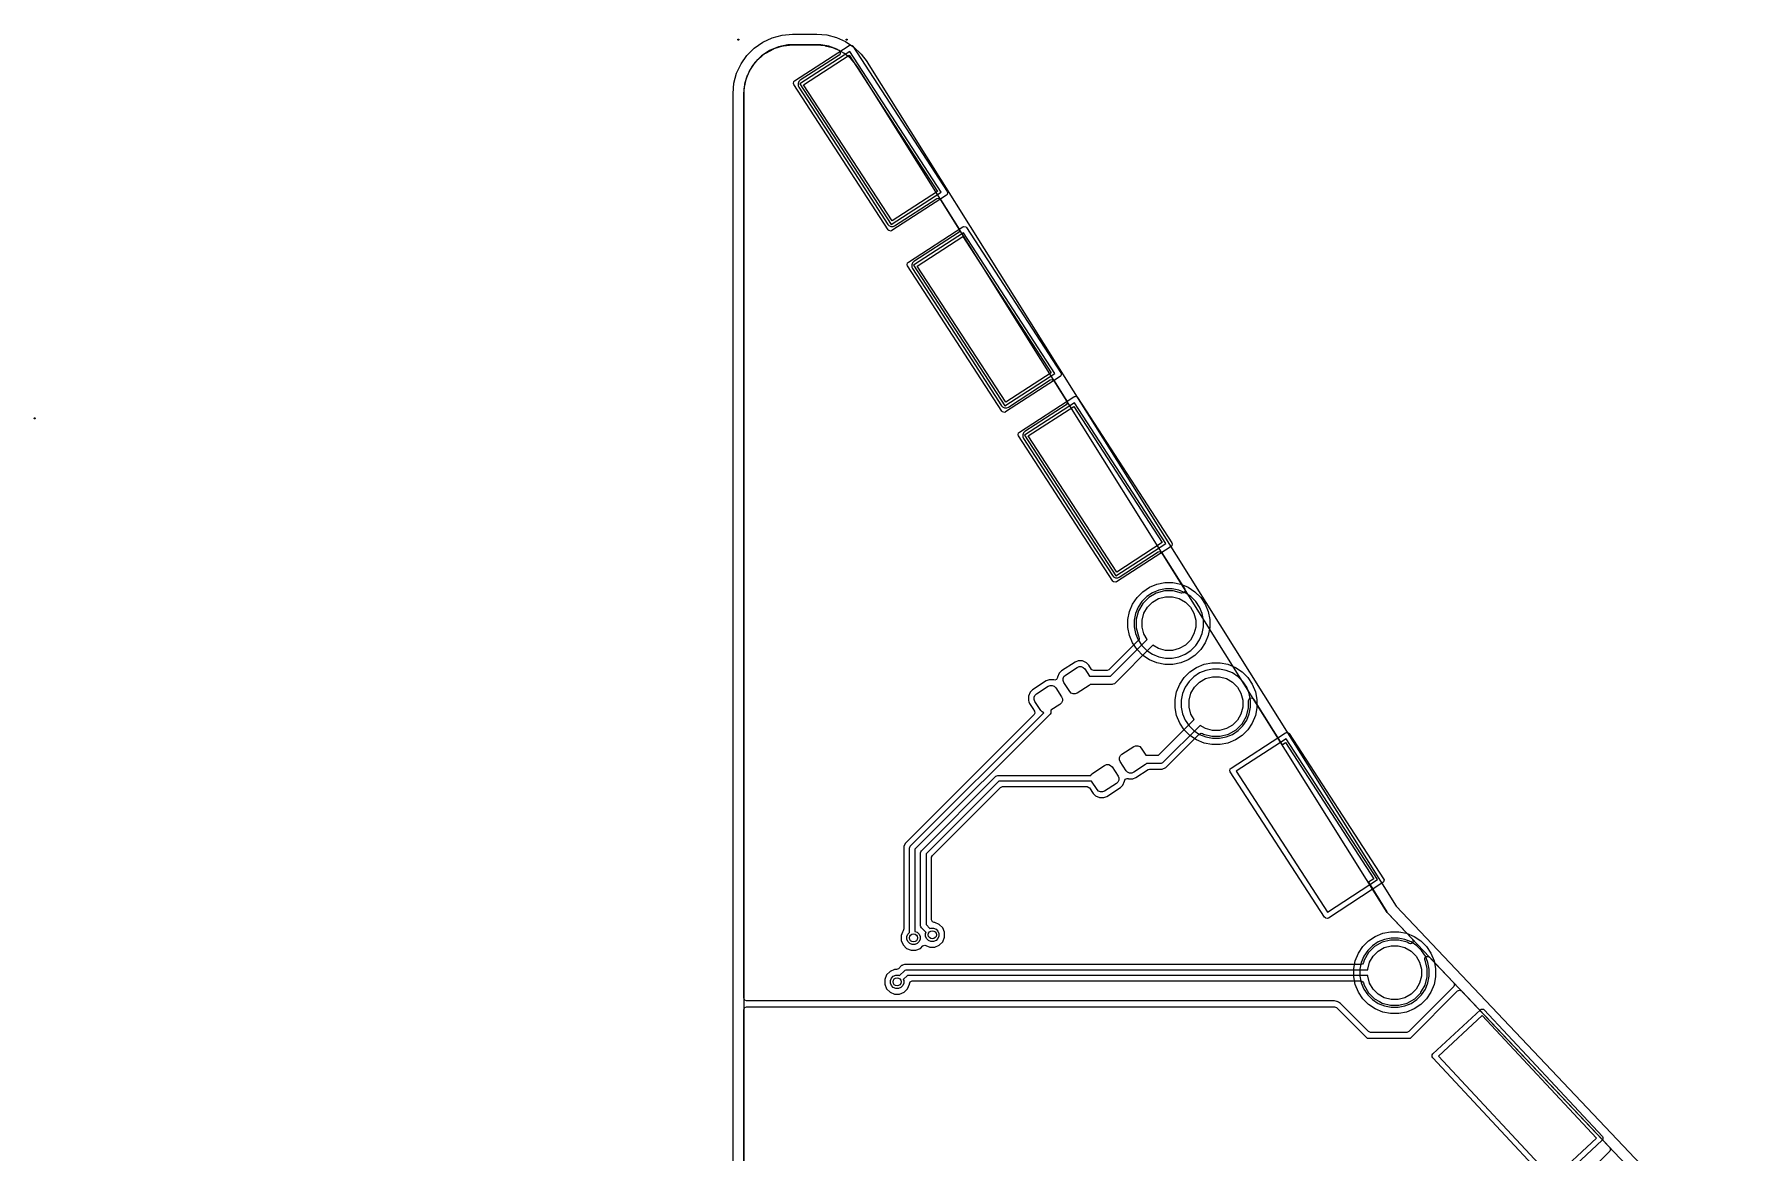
# Model space of a CAD drawing. Extents: x 92.1 to 184.9, y -117.4 to -66.6.
# Drawn here: x 135.19 to 166.7, y -87.27 to -66.6 of the extents above; entities that cross this region are included whole.
import ezdxf

# ---------------------------------------------------------------- set-up
doc = ezdxf.new("R2010")
doc.units = 0
doc.layers.add('BLACK', color=7, linetype='CONTINUOUS')

msp = doc.modelspace()

# ---------------------------------------------------------------- linework, layer by layer
at = {"layer": 'BLACK', "linetype": 'CONTINUOUS'}
for p, q in [((148.190714, -66.696154), (148.196153, -66.690715)), ((148.190714, -66.703846), (148.190714, -66.696154)), ((148.196153, -66.709285), (148.190714, -66.703846)), ((148.196153, -66.690715), (148.203845, -66.690715)), ((148.203845, -66.709285), (148.196153, -66.709285)), ((148.203845, -66.690715), (148.209284, -66.696154)), ((148.209284, -66.703846), (148.203845, -66.709285)), ((148.209284, -66.696154), (148.209284, -66.703846)), ((148.492933, -66.857351), (148.649999, -66.747372)), ((148.649999, -66.747372), (148.823777, -66.666337)), ((148.823777, -66.666337), (149.008986, -66.616711)), ((149.008986, -66.616711), (149.199999, -66.599999)), ((149.199999, -66.599999), (149.199999, -66.6)), ((149.199999, -66.6), (149.645799, -66.6)), ((149.645799, -66.6), (149.830482, -66.615617)), ((149.830482, -66.615617), (150.00992, -66.662025)), ((150.00992, -66.662025), (150.179017, -66.737906)), ((150.179017, -66.737906), (150.332971, -66.841105)), ((150.190714, -66.696154), (150.196153, -66.690715)), ((150.190714, -66.703846), (150.190714, -66.696154)), ((150.196153, -66.709285), (150.190714, -66.703846)), ((150.196153, -66.690715), (150.203845, -66.690715)), ((150.203845, -66.709285), (150.196153, -66.709285)), ((150.203845, -66.690715), (150.209284, -66.696154)), ((150.209284, -66.703846), (150.203845, -66.709285)), ((150.209284, -66.696154), (150.209284, -66.703846)), ((148.247371, -67.15), (148.35735, -66.992933)), ((148.35735, -66.992933), (148.492933, -66.857351)), ((148.455211, -67.196463), (148.560839, -67.067754)), ((148.626282, -67.000924), (148.500923, -67.126283)), ((148.560839, -67.067754), (148.567753, -67.06084)), ((148.567753, -67.06084), (148.696469, -66.955206)), ((148.773689, -66.90243), (148.626282, -67.000924)), ((148.696469, -66.955206), (148.704597, -66.949776)), ((148.704597, -66.949776), (148.851435, -66.871289)), ((148.937479, -66.834585), (148.773689, -66.90243)), ((148.851435, -66.871289), (148.860485, -66.867541)), ((148.860485, -66.867541), (149.019806, -66.819211)), ((149.111357, -66.799999), (148.937479, -66.834585)), ((149.019806, -66.819211), (149.029413, -66.8173)), ((149.029413, -66.8173), (149.197542, -66.80074)), ((149.199989, -66.799999), (149.111357, -66.799999)), ((149.197542, -66.80074), (149.202443, -66.8005)), ((149.199999, -66.8), (149.199989, -66.799999)), ((149.645799, -66.8), (149.199999, -66.8)), ((149.202443, -66.8005), (149.226928, -66.8005)), ((149.226928, -66.8005), (149.61887, -66.8005)), ((149.238143, -67.462977), (150.244548, -66.809411)), ((150.257078, -66.92051), (149.334541, -67.519612)), ((150.058086, -66.987136), (149.339416, -67.453846)), ((149.403706, -67.534314), (150.242377, -66.989675)), ((149.61887, -66.8005), (149.643691, -66.8005)), ((149.643691, -66.8005), (149.647903, -66.800677)), ((149.721892, -66.799958), (149.645799, -66.8)), ((149.647903, -66.800677), (149.792606, -66.812914)), ((149.871917, -66.825514), (149.721892, -66.799958)), ((149.792606, -66.812914), (149.800899, -66.814326)), ((149.800899, -66.814326), (149.939453, -66.850161)), ((150.01552, -66.875899), (149.871917, -66.825514)), ((149.939453, -66.850161), (149.947391, -66.852946)), ((149.947391, -66.852946), (149.979912, -66.86754)), ((149.979912, -66.86754), (150.051325, -66.899586)), ((150.148622, -66.949684), (150.01552, -66.875899)), ((150.051325, -66.899586), (150.077585, -66.927421)), ((150.076471, -66.965674), (150.058086, -66.987136)), ((150.077585, -66.927421), (150.076471, -66.965674)), ((150.267445, -67.044772), (150.148622, -66.949684)), ((150.242377, -66.989675), (151.876294, -69.505686)), ((150.244548, -66.809411), (150.262664, -66.802183)), ((151.945459, -69.520387), (150.257078, -66.92051)), ((150.262664, -66.802183), (150.262668, -66.802181)), ((150.262668, -66.802181), (150.3001, -66.810138)), ((150.368613, -67.158462), (150.267445, -67.044772)), ((150.3001, -66.810138), (150.313714, -66.824112)), ((150.313714, -66.824112), (152.056558, -69.507857)), ((150.332971, -66.841105), (150.467409, -66.968692)), ((150.467409, -66.968692), (150.575915, -67.113573)), ((148.11671, -67.508987), (148.166337, -67.323778)), ((148.166337, -67.323778), (148.247371, -67.15)), ((148.332768, -67.475117), (148.36754, -67.360485)), ((148.402429, -67.27369), (148.334585, -67.437479)), ((148.36754, -67.360485), (148.37129, -67.351433)), ((148.37129, -67.351433), (148.449771, -67.204604)), ((148.500923, -67.126283), (148.402429, -67.27369)), ((148.449771, -67.204604), (148.455211, -67.196463)), ((150.408898, -67.223017), (150.368613, -67.158462)), ((150.408943, -67.222989), (150.408898, -67.223017)), ((150.408966, -67.223011), (150.408943, -67.222989)), ((150.409007, -67.223092), (150.408966, -67.223011)), ((160.184186, -82.825848), (150.409007, -67.223092)), ((150.575915, -67.113573), (150.578493, -67.11691)), ((150.578493, -67.11691), (160.348378, -82.711216)), ((148.099999, -67.7), (148.11671, -67.508987)), ((148.1, -67.700003), (148.099999, -67.7)), ((148.1, -99.99), (148.1, -67.700003)), ((148.334585, -67.437479), (148.299999, -67.611358)), ((148.299999, -67.611358), (148.299999, -67.699989)), ((148.299999, -67.699989), (148.3, -67.7)), ((148.3, -67.7), (148.3, -99.99)), ((148.3005, -67.702443), (148.300741, -67.697542)), ((148.3005, -84.4125), (148.3005, -67.702443)), ((148.300741, -67.697542), (148.3173, -67.529417)), ((148.3173, -67.529417), (148.319212, -67.519804)), ((148.319212, -67.519804), (148.332768, -67.475117)), ((149.216212, -67.514023), (149.224169, -67.476591)), ((149.223441, -67.532143), (149.216212, -67.514023)), ((150.966286, -70.215888), (149.223441, -67.532143)), ((149.224169, -67.476591), (149.238143, -67.462977)), ((149.301482, -67.512585), (149.300948, -67.553359)), ((149.300948, -67.553359), (149.312244, -67.581673)), ((149.317579, -67.475117), (149.301482, -67.512585)), ((149.312244, -67.581673), (150.408853, -69.270301)), ((149.31758, -67.475116), (149.317579, -67.475117)), ((149.339416, -67.453846), (149.31758, -67.475116)), ((149.334541, -67.519612), (151.022921, -70.11949)), ((151.037623, -70.050325), (149.403706, -67.534314)), ((150.408853, -69.270301), (150.957159, -70.114618)), ((151.022921, -70.11949), (151.945459, -69.520387)), ((152.041857, -69.577023), (151.035452, -70.23059)), ((151.876294, -69.505686), (151.037623, -70.050325)), ((152.055831, -69.56341), (152.041857, -69.577023)), ((152.063787, -69.525977), (152.055831, -69.56341)), ((152.056558, -69.507857), (152.063787, -69.525977)), ((151.084982, -70.141787), (151.861212, -69.637695)), ((151.861212, -69.637695), (151.89884, -69.630722)), ((151.89884, -69.630722), (151.930377, -69.652397)), ((151.930377, -69.652397), (151.930815, -69.653083)), ((151.930815, -69.653083), (152.275047, -70.202534)), ((150.957159, -70.114618), (150.978426, -70.13645)), ((150.979899, -70.229862), (150.966286, -70.215888)), ((150.978426, -70.13645), (150.978429, -70.136453)), ((150.978429, -70.136453), (151.015893, -70.152548)), ((150.986461, -70.231256), (150.979899, -70.229862)), ((151.017332, -70.237819), (150.986461, -70.231256)), ((151.015893, -70.152548), (151.015892, -70.152548)), ((151.015892, -70.152548), (151.015895, -70.152549)), ((151.015895, -70.152549), (151.056669, -70.153083)), ((151.035452, -70.23059), (151.017332, -70.237819)), ((151.056669, -70.153083), (151.084982, -70.141787)), ((151.338143, -70.812976), (152.344548, -70.15941)), ((152.281408, -70.24027), (152.259908, -70.271014)), ((152.275047, -70.202534), (152.281408, -70.24027)), ((152.344548, -70.15941), (152.362668, -70.152181)), ((152.362668, -70.152181), (152.400101, -70.160138)), ((152.400101, -70.160138), (152.400102, -70.160141)), ((152.400102, -70.160141), (152.413714, -70.174112)), ((152.413714, -70.174112), (154.156558, -72.857858)), ((152.357077, -70.270509), (151.434541, -70.869611)), ((152.259908, -70.271014), (151.439413, -70.803849)), ((151.503706, -70.884314), (152.342377, -70.339675)), ((152.342377, -70.339675), (153.976294, -72.855686)), ((154.045458, -72.870388), (152.357077, -70.270509)), ((151.316212, -70.864022), (151.324169, -70.82659)), ((151.323441, -70.882142), (151.316212, -70.864022)), ((153.066286, -73.565888), (151.323441, -70.882142)), ((151.324169, -70.82659), (151.338143, -70.812976)), ((151.401482, -70.862585), (151.400948, -70.903359)), ((151.417579, -70.825117), (151.401482, -70.862585)), ((151.41758, -70.825116), (151.417579, -70.825117)), ((151.439413, -70.803849), (151.41758, -70.825116)), ((151.434541, -70.869611), (153.122921, -73.46949)), ((153.137623, -73.400325), (151.503706, -70.884314)), ((151.400948, -70.903359), (151.412244, -70.931673)), ((151.412244, -70.931673), (152.508853, -72.620301)), ((152.508853, -72.620301), (153.057159, -73.464618)), ((153.122921, -73.46949), (154.045458, -72.870388)), ((154.141857, -72.927023), (153.135452, -73.58059)), ((153.976294, -72.855686), (153.137623, -73.400325)), ((153.184982, -73.491787), (153.960349, -72.988255)), ((153.960349, -72.988255), (153.997976, -72.981282)), ((153.997976, -72.981282), (154.029514, -73.002957)), ((154.029514, -73.002957), (154.029948, -73.003636)), ((154.029948, -73.003636), (154.266207, -73.380745)), ((154.155831, -72.91341), (154.141857, -72.927023)), ((154.163788, -72.875978), (154.155831, -72.91341)), ((154.156558, -72.857858), (154.163788, -72.875978)), ((153.388143, -73.952977), (154.394548, -73.299411)), ((154.266207, -73.380745), (154.272568, -73.41848)), ((154.394548, -73.299411), (154.412664, -73.292183)), ((154.412664, -73.292183), (154.412668, -73.292181)), ((154.412668, -73.292181), (154.4501, -73.300138)), ((154.4501, -73.300138), (154.463714, -73.314112)), ((154.463714, -73.314112), (156.206558, -75.997857)), ((135.190714, -73.696154), (135.196153, -73.690715)), ((135.190714, -73.703846), (135.190714, -73.696154)), ((135.196153, -73.709285), (135.190714, -73.703846)), ((135.196153, -73.690715), (135.203845, -73.690715)), ((135.203845, -73.709285), (135.196153, -73.709285)), ((135.203845, -73.690715), (135.209284, -73.696154)), ((135.209284, -73.703846), (135.203845, -73.709285)), ((135.209284, -73.696154), (135.209284, -73.703846)), ((153.057159, -73.464618), (153.078426, -73.48645)), ((153.079899, -73.579862), (153.066286, -73.565888)), ((153.078426, -73.48645), (153.078429, -73.486453)), ((153.078429, -73.486453), (153.115893, -73.502548)), ((153.117332, -73.587819), (153.079899, -73.579862)), ((153.115893, -73.502548), (153.115892, -73.502548)), ((153.115892, -73.502548), (153.115895, -73.502549)), ((153.115895, -73.502549), (153.156669, -73.503083)), ((153.135452, -73.58059), (153.117332, -73.587819)), ((153.156669, -73.503083), (153.184982, -73.491787)), ((154.407078, -73.41051), (153.484541, -74.009612)), ((154.251068, -73.449223), (153.489416, -73.943846)), ((153.553706, -74.024314), (154.392377, -73.479675)), ((154.272568, -73.41848), (154.251068, -73.449223)), ((154.392377, -73.479675), (156.026294, -75.995686)), ((156.095459, -76.010387), (154.407078, -73.41051)), ((153.366212, -74.004023), (153.374169, -73.966591)), ((153.373441, -74.022143), (153.366212, -74.004023)), ((155.116286, -76.705888), (153.373441, -74.022143)), ((153.374169, -73.966591), (153.388143, -73.952977)), ((153.451482, -74.002585), (153.450948, -74.043359)), ((153.467579, -73.965117), (153.451482, -74.002585)), ((153.46758, -73.965116), (153.467579, -73.965117)), ((153.489416, -73.943846), (153.46758, -73.965116)), ((153.484541, -74.009612), (155.172921, -76.60949)), ((155.187623, -76.540325), (153.553706, -74.024314)), ((153.450948, -74.043359), (153.462244, -74.071673)), ((153.462244, -74.071673), (154.517629, -75.696822)), ((154.517629, -75.696822), (155.107159, -76.604618)), ((155.172921, -76.60949), (156.095459, -76.010387)), ((156.191857, -76.067023), (155.185452, -76.72059)), ((156.026294, -75.995686), (155.187623, -76.540325)), ((155.234982, -76.631787), (155.951509, -76.166467)), ((155.951509, -76.166467), (155.989137, -76.159494)), ((155.989137, -76.159494), (156.020674, -76.181169)), ((156.020674, -76.181169), (156.021112, -76.181855)), ((156.021112, -76.181855), (156.443104, -76.855422)), ((156.205831, -76.05341), (156.191857, -76.067023)), ((156.213787, -76.015977), (156.205831, -76.05341)), ((156.206558, -75.997857), (156.213787, -76.015977)), ((155.107159, -76.604618), (155.128426, -76.62645)), ((155.129899, -76.719862), (155.116286, -76.705888)), ((155.128426, -76.62645), (155.128429, -76.626453)), ((155.128429, -76.626453), (155.165893, -76.642548)), ((155.136461, -76.721256), (155.129899, -76.719862)), ((155.167332, -76.727819), (155.136461, -76.721256)), ((155.165893, -76.642548), (155.165892, -76.642548)), ((155.165892, -76.642548), (155.165895, -76.642549)), ((155.165895, -76.642549), (155.206669, -76.643083)), ((155.185452, -76.72059), (155.167332, -76.727819)), ((155.206669, -76.643083), (155.234982, -76.631787)), ((155.667861, -76.902512), (155.791738, -76.81974)), ((155.791738, -76.81974), (155.929384, -76.762725)), ((155.963319, -76.874595), (155.846846, -76.922839)), ((155.929384, -76.762725), (156.075507, -76.73366)), ((156.086965, -76.85), (155.963319, -76.874595)), ((156.075507, -76.73366), (156.224493, -76.73366)), ((156.213035, -76.85), (156.086965, -76.85)), ((156.336681, -76.874595), (156.213035, -76.85)), ((156.224493, -76.73366), (156.370616, -76.762725)), ((156.453154, -76.922839), (156.336681, -76.874595)), ((156.370616, -76.762725), (156.508262, -76.81974)), ((156.443104, -76.855422), (156.449465, -76.893158)), ((156.508262, -76.81974), (156.632139, -76.902512)), ((155.422725, -77.269384), (155.47974, -77.131738)), ((155.47974, -77.131738), (155.562512, -77.007861)), ((155.582839, -77.186846), (155.534595, -77.303319)), ((155.562512, -77.007861), (155.667861, -76.902512)), ((155.652879, -77.082024), (155.582839, -77.186846)), ((155.667877, -77.120058), (155.588559, -77.257442)), ((155.742024, -76.992879), (155.652879, -77.082024)), ((155.667883, -77.120051), (155.667877, -77.120058)), ((155.780051, -77.007883), (155.667883, -77.120051)), ((155.68806, -77.298658), (155.753323, -77.185619)), ((155.846846, -76.922839), (155.742024, -76.992879)), ((155.753323, -77.185619), (155.845619, -77.093323)), ((155.780058, -77.007877), (155.780051, -77.007883)), ((155.917442, -76.928559), (155.780058, -77.007877)), ((155.845619, -77.093323), (155.958658, -77.02806)), ((156.070677, -76.8875), (155.917442, -76.928559)), ((155.958658, -77.02806), (156.084737, -76.994278)), ((156.070679, -76.8875), (156.070677, -76.8875)), ((156.229321, -76.8875), (156.070679, -76.8875)), ((156.084737, -76.994278), (156.215263, -76.994278)), ((156.215263, -76.994278), (156.341342, -77.02806)), ((156.229322, -76.8875), (156.229321, -76.8875)), ((156.384301, -76.929026), (156.229322, -76.8875)), ((156.341342, -77.02806), (156.454381, -77.093323)), ((156.389543, -76.9307), (156.384301, -76.929026)), ((156.427279, -76.924339), (156.389543, -76.9307)), ((156.449465, -76.893158), (156.427279, -76.924339)), ((156.557976, -76.992879), (156.453154, -76.922839)), ((156.454381, -77.093323), (156.546677, -77.185619)), ((156.546677, -77.185619), (156.61194, -77.298658)), ((156.647121, -77.082024), (156.557976, -76.992879)), ((156.632139, -76.902512), (156.737488, -77.007861)), ((156.717161, -77.186846), (156.647121, -77.082024)), ((156.765405, -77.303319), (156.717161, -77.186846)), ((156.737488, -77.007861), (156.82026, -77.131738)), ((156.82026, -77.131738), (156.877275, -77.269384)), ((155.39366, -77.415507), (155.422725, -77.269384)), ((155.39366, -77.426965), (155.39366, -77.415507)), ((155.39366, -77.564493), (155.39366, -77.426965)), ((155.534595, -77.303319), (155.51, -77.426965)), ((155.51, -77.426965), (155.51, -77.553035)), ((155.588559, -77.257442), (155.5475, -77.410677)), ((155.5475, -77.410677), (155.5475, -77.569322)), ((155.654278, -77.424737), (155.68806, -77.298658)), ((155.654278, -77.555263), (155.654278, -77.424737)), ((156.61194, -77.298658), (156.645722, -77.424737)), ((156.645722, -77.424737), (156.645722, -77.555263)), ((156.79, -77.426965), (156.765405, -77.303319)), ((156.79, -77.553035), (156.79, -77.426965)), ((156.877275, -77.269384), (156.90634, -77.415507)), ((156.90634, -77.415507), (156.90634, -77.564493)), ((155.589307, -77.797971), (155.042809, -78.344471)), ((155.07062, -78.461616), (155.747661, -77.784575)), ((155.422725, -77.710616), (155.39366, -77.564493)), ((155.47974, -77.848262), (155.422725, -77.710616)), ((155.51, -77.553035), (155.534595, -77.676681)), ((155.534595, -77.676681), (155.582839, -77.793154)), ((155.5475, -77.569322), (155.588559, -77.722556)), ((155.582839, -77.793154), (155.652879, -77.897976)), ((155.588559, -77.722556), (155.597254, -77.737617)), ((155.602248, -77.775558), (155.589307, -77.797971)), ((155.597254, -77.737617), (155.602248, -77.775558)), ((155.68806, -77.681342), (155.654278, -77.555263)), ((155.747661, -77.784575), (155.68806, -77.681342)), ((156.546677, -77.794381), (156.454381, -77.886677)), ((156.61194, -77.681342), (156.546677, -77.794381)), ((156.645722, -77.555263), (156.61194, -77.681342)), ((156.647121, -77.897976), (156.717161, -77.793154)), ((156.717161, -77.793154), (156.765405, -77.676681)), ((156.765405, -77.676681), (156.79, -77.553035)), ((156.877275, -77.710616), (156.82026, -77.848262)), ((156.90634, -77.564493), (156.877275, -77.710616)), ((155.855424, -77.892338), (155.156066, -78.591698)), ((155.562512, -77.972139), (155.47974, -77.848262)), ((155.667861, -78.077488), (155.562512, -77.972139)), ((155.652879, -77.897976), (155.742024, -77.987121)), ((155.791738, -78.16026), (155.667861, -78.077488)), ((155.742024, -77.987121), (155.846846, -78.057161)), ((155.846846, -78.057161), (155.963319, -78.105405)), ((155.958658, -77.95194), (155.855424, -77.892338)), ((156.084737, -77.985722), (155.958658, -77.95194)), ((155.963319, -78.105405), (156.086965, -78.13)), ((156.215263, -77.985722), (156.084737, -77.985722)), ((156.086965, -78.13), (156.213035, -78.13)), ((156.213035, -78.13), (156.336681, -78.105405)), ((156.341342, -77.95194), (156.215263, -77.985722)), ((156.336681, -78.105405), (156.453154, -78.057161)), ((156.454381, -77.886677), (156.341342, -77.95194)), ((156.453154, -78.057161), (156.557976, -77.987121)), ((156.632139, -78.077488), (156.508262, -78.16026)), ((156.557976, -77.987121), (156.647121, -77.897976)), ((156.737488, -77.972139), (156.632139, -78.077488)), ((156.82026, -77.848262), (156.737488, -77.972139)), ((154.124068, -78.407808), (154.09227, -78.481824)), ((154.167209, -78.365783), (154.124068, -78.407808)), ((154.418719, -78.202451), (154.167209, -78.365783)), ((154.211813, -78.468111), (154.239761, -78.440885)), ((154.239761, -78.440885), (154.457815, -78.299279)), ((154.47465, -78.180137), (154.418719, -78.202451)), ((154.457815, -78.299279), (154.494055, -78.284821)), ((154.474654, -78.180136), (154.47465, -78.180137)), ((154.555207, -78.181191), (154.474654, -78.180136)), ((154.494055, -78.284821), (154.533071, -78.285331)), ((154.533071, -78.285331), (154.56892, -78.300734)), ((154.629224, -78.21299), (154.555207, -78.181191)), ((154.56892, -78.300734), (154.596146, -78.328682)), ((154.596146, -78.328682), (154.682475, -78.461616)), ((154.671248, -78.25613), (154.629224, -78.21299)), ((154.723342, -78.336348), (154.671248, -78.25613)), ((154.729921, -78.344471), (154.723342, -78.336348)), ((154.765276, -78.359116), (154.729921, -78.344471)), ((155.007454, -78.359116), (154.765276, -78.359116)), ((155.042809, -78.344471), (155.007454, -78.359116)), ((155.929384, -78.217275), (155.791738, -78.16026)), ((156.075507, -78.24634), (155.929384, -78.217275)), ((156.224493, -78.24634), (156.075507, -78.24634)), ((156.370616, -78.217275), (156.224493, -78.24634)), ((156.508262, -78.16026), (156.370616, -78.217275)), ((156.432512, -78.487861), (156.537861, -78.382512)), ((156.537861, -78.382512), (156.661738, -78.29974)), ((156.716846, -78.402839), (156.612024, -78.472879)), ((156.661738, -78.29974), (156.799384, -78.242725)), ((156.833319, -78.354595), (156.716846, -78.402839)), ((156.799384, -78.242725), (156.945507, -78.21366)), ((156.956965, -78.33), (156.833319, -78.354595)), ((156.945507, -78.21366), (157.094493, -78.21366)), ((157.083035, -78.33), (156.956965, -78.33)), ((157.206681, -78.354595), (157.083035, -78.33)), ((157.094493, -78.21366), (157.240616, -78.242725)), ((157.323154, -78.402839), (157.206681, -78.354595)), ((157.240616, -78.242725), (157.378262, -78.29974)), ((157.427976, -78.472879), (157.323154, -78.402839)), ((157.378262, -78.29974), (157.502139, -78.382512)), ((157.502139, -78.382512), (157.607488, -78.487861)), ((153.587318, -78.756376), (153.55552, -78.830391)), ((153.630459, -78.714351), (153.587318, -78.756376)), ((153.881969, -78.551019), (153.630459, -78.714351)), ((153.703011, -78.789453), (153.921065, -78.647847)), ((153.9379, -78.528705), (153.881969, -78.551019)), ((153.921065, -78.647847), (153.957305, -78.633389)), ((153.937904, -78.528704), (153.9379, -78.528705)), ((154.018458, -78.529759), (153.937904, -78.528704)), ((153.957305, -78.633389), (153.996321, -78.633899)), ((153.996321, -78.633899), (154.03217, -78.649302)), ((154.018461, -78.52976), (154.018458, -78.529759)), ((154.022484, -78.531488), (154.018461, -78.52976)), ((154.041561, -78.535543), (154.022484, -78.531488)), ((154.03217, -78.649302), (154.059396, -78.67725)), ((154.077106, -78.521363), (154.041561, -78.535543)), ((154.059396, -78.67725), (154.168324, -78.844984)), ((154.092213, -78.486203), (154.077106, -78.521363)), ((154.09227, -78.481824), (154.092213, -78.486203)), ((154.1959, -78.542976), (154.19641, -78.503961)), ((154.210358, -78.579216), (154.1959, -78.542976)), ((154.19641, -78.503961), (154.211813, -78.468111)), ((154.319286, -78.74695), (154.210358, -78.579216)), ((154.346512, -78.774898), (154.319286, -78.74695)), ((154.675671, -78.634747), (154.457617, -78.776353)), ((154.696952, -78.614016), (154.675671, -78.634747)), ((154.682475, -78.461616), (155.07062, -78.461616)), ((155.102184, -78.614016), (154.696952, -78.614016)), ((155.11705, -78.612552), (155.102184, -78.614016)), ((155.144518, -78.601174), (155.11705, -78.612552)), ((155.156066, -78.591698), (155.144518, -78.601174)), ((156.26366, -78.895507), (156.292725, -78.749384)), ((156.292725, -78.749384), (156.34974, -78.611738)), ((156.34974, -78.611738), (156.432512, -78.487861)), ((156.452839, -78.666846), (156.404595, -78.783319)), ((156.522879, -78.562024), (156.452839, -78.666846)), ((156.612024, -78.472879), (156.522879, -78.562024)), ((156.55806, -78.778658), (156.623323, -78.665619)), ((156.623323, -78.665619), (156.715619, -78.573323)), ((156.715619, -78.573323), (156.828658, -78.50806)), ((156.828658, -78.50806), (156.954737, -78.474278)), ((156.954737, -78.474278), (157.085263, -78.474278)), ((157.085263, -78.474278), (157.211342, -78.50806)), ((157.211342, -78.50806), (157.324381, -78.573323)), ((157.324381, -78.573323), (157.416677, -78.665619)), ((157.416677, -78.665619), (157.48194, -78.778658)), ((157.517121, -78.562024), (157.427976, -78.472879)), ((157.587161, -78.666846), (157.517121, -78.562024)), ((157.635405, -78.783319), (157.587161, -78.666846)), ((157.607488, -78.487861), (157.69026, -78.611738)), ((157.69026, -78.611738), (157.747275, -78.749384)), ((157.747275, -78.749384), (157.77634, -78.895507)), ((153.55552, -78.830391), (153.554465, -78.910944)), ((153.554465, -78.910944), (153.554466, -78.910948)), ((153.554466, -78.910948), (153.565259, -78.938002)), ((153.565259, -78.938002), (153.576782, -78.966883)), ((153.576782, -78.966883), (153.636224, -79.058416)), ((153.636224, -79.058416), (153.668726, -79.108465)), ((153.65915, -78.891544), (153.65966, -78.852529)), ((153.673608, -78.927784), (153.65915, -78.891544)), ((153.65966, -78.852529), (153.675063, -78.816679)), ((153.782536, -79.095518), (153.673608, -78.927784)), ((153.675063, -78.816679), (153.703011, -78.789453)), ((154.138921, -78.983315), (153.971766, -79.091866)), ((154.166869, -78.956089), (154.138921, -78.983315)), ((154.182272, -78.920239), (154.166869, -78.956089)), ((154.168324, -78.844984), (154.182782, -78.881224)), ((154.182782, -78.881224), (154.182272, -78.920239)), ((154.382361, -78.790301), (154.346512, -78.774898)), ((154.421377, -78.790811), (154.382361, -78.790301)), ((154.457617, -78.776353), (154.421377, -78.790811)), ((156.26366, -78.906965), (156.26366, -78.895507)), ((156.26366, -79.044493), (156.26366, -78.906965)), ((156.292725, -79.190616), (156.26366, -79.044493)), ((156.404595, -78.783319), (156.38, -78.906965)), ((156.38, -78.906965), (156.38, -79.033035)), ((156.38, -79.033035), (156.404595, -79.156681)), ((156.524278, -78.904737), (156.55806, -78.778658)), ((156.524278, -79.035263), (156.524278, -78.904737)), ((156.55806, -79.161342), (156.524278, -79.035263)), ((157.48194, -78.778658), (157.515722, -78.904737)), ((157.515722, -79.035263), (157.48194, -79.161342)), ((157.515722, -78.904737), (157.515722, -79.035263)), ((157.581441, -79.202556), (157.6225, -79.049321)), ((157.6225, -78.911913), (157.637145, -78.876558)), ((157.6225, -79.049321), (157.6225, -78.911913)), ((157.66, -78.906965), (157.635405, -78.783319)), ((157.635405, -79.156681), (157.66, -79.033035)), ((157.637145, -78.876558), (157.6725, -78.861913)), ((157.66, -79.033035), (157.66, -78.906965)), ((157.6725, -78.861913), (157.707855, -78.876558)), ((157.707855, -78.876558), (157.714871, -78.885367)), ((157.714871, -78.885367), (158.24295, -79.728266)), ((157.77634, -79.044493), (157.747275, -79.190616)), ((157.77634, -78.895507), (157.77634, -79.044493)), ((153.662147, -79.171052), (151.280039, -81.55316)), ((151.374079, -81.604079), (153.841188, -79.136969)), ((153.956887, -79.164955), (151.4608, -81.661042)), ((153.675699, -79.146093), (153.662147, -79.171052)), ((153.668726, -79.108465), (153.675699, -79.146093)), ((153.809762, -79.123466), (153.782536, -79.095518)), ((153.841188, -79.136969), (153.809762, -79.123466)), ((153.967899, -79.148475), (153.956887, -79.164955)), ((153.971766, -79.129034), (153.967899, -79.148474)), ((153.967899, -79.148474), (153.967899, -79.148475)), ((153.971766, -79.091866), (153.971766, -79.129034)), ((155.958436, -79.9238), (156.617661, -79.264574)), ((156.725425, -79.372338), (156.043882, -80.053882)), ((156.34974, -79.328262), (156.292725, -79.190616)), ((156.432512, -79.452139), (156.34974, -79.328262)), ((156.404595, -79.156681), (156.452839, -79.273154)), ((156.452839, -79.273154), (156.522879, -79.377976)), ((156.522879, -79.377976), (156.612024, -79.467121)), ((156.617661, -79.264574), (156.55806, -79.161342)), ((156.828658, -79.43194), (156.725425, -79.372338)), ((157.324381, -79.366677), (157.211342, -79.43194)), ((157.416677, -79.274381), (157.324381, -79.366677)), ((157.389944, -79.45212), (157.50212, -79.339944)), ((157.48194, -79.161342), (157.416677, -79.274381)), ((157.427976, -79.467121), (157.517121, -79.377976)), ((157.50212, -79.339944), (157.581441, -79.202556)), ((157.517121, -79.377976), (157.587161, -79.273154)), ((157.587161, -79.273154), (157.635405, -79.156681)), ((157.69026, -79.328262), (157.607488, -79.452139)), ((157.747275, -79.190616), (157.69026, -79.328262)), ((156.091225, -80.151495), (156.712028, -79.53069)), ((156.537861, -79.557488), (156.432512, -79.452139)), ((156.661738, -79.64026), (156.537861, -79.557488)), ((156.612024, -79.467121), (156.716846, -79.537161)), ((156.799384, -79.697275), (156.661738, -79.64026)), ((156.712028, -79.53069), (156.747382, -79.516046)), ((156.716846, -79.537161), (156.833319, -79.585405)), ((156.747382, -79.516046), (156.772381, -79.522744)), ((156.772381, -79.522744), (156.787444, -79.531441)), ((156.787444, -79.531441), (156.940679, -79.5725)), ((156.945507, -79.72634), (156.799384, -79.697275)), ((156.954737, -79.465722), (156.828658, -79.43194)), ((156.833319, -79.585405), (156.956965, -79.61)), ((156.940679, -79.5725), (156.940683, -79.5725)), ((156.940683, -79.5725), (157.099317, -79.5725)), ((157.085263, -79.465722), (156.954737, -79.465722)), ((156.956965, -79.61), (157.083035, -79.61)), ((157.083035, -79.61), (157.206681, -79.585405)), ((157.211342, -79.43194), (157.085263, -79.465722)), ((157.240616, -79.697275), (157.094493, -79.72634)), ((157.099317, -79.5725), (157.099321, -79.5725)), ((157.099321, -79.5725), (157.252556, -79.531441)), ((157.206681, -79.585405), (157.323154, -79.537161)), ((157.378262, -79.64026), (157.240616, -79.697275)), ((157.252556, -79.531441), (157.389944, -79.45212)), ((157.298143, -80.162977), (158.304548, -79.509411)), ((157.323154, -79.537161), (157.427976, -79.467121)), ((157.502139, -79.557488), (157.378262, -79.64026)), ((158.317078, -79.62051), (157.394541, -80.219612)), ((157.607488, -79.452139), (157.502139, -79.557488)), ((158.24295, -79.728266), (158.302377, -79.689675)), ((158.302377, -79.689675), (159.936294, -82.205686)), ((158.304548, -79.509411), (158.322664, -79.502183)), ((160.005459, -82.220387), (158.317078, -79.62051)), ((158.322664, -79.502183), (158.322668, -79.502181)), ((158.322668, -79.502181), (158.3601, -79.510138)), ((158.3601, -79.510138), (158.373714, -79.524112)), ((158.373714, -79.524112), (160.116558, -82.207857)), ((155.238184, -80.00516), (155.238694, -79.966145)), ((155.252642, -80.0414), (155.238184, -80.00516)), ((155.238694, -79.966145), (155.254097, -79.930295)), ((155.254097, -79.930295), (155.282045, -79.903069)), ((155.282045, -79.903069), (155.500099, -79.761463)), ((155.500099, -79.761463), (155.536339, -79.747005)), ((155.536339, -79.747005), (155.575355, -79.747515)), ((155.575355, -79.747515), (155.611204, -79.762918)), ((155.611204, -79.762918), (155.63843, -79.790866)), ((155.63843, -79.790866), (155.724759, -79.9238)), ((155.724759, -79.9238), (155.958436, -79.9238)), ((157.094493, -79.72634), (156.945507, -79.72634)), ((151.578279, -81.688661), (152.954293, -80.312647)), ((152.954293, -80.312647), (152.970774, -80.301635)), ((152.970774, -80.301635), (152.990214, -80.297768)), ((152.990214, -80.297768), (154.709224, -80.297768)), ((154.709224, -80.297768), (154.717347, -80.278863)), ((154.717347, -80.278863), (154.745295, -80.251637)), ((154.745295, -80.251637), (154.963349, -80.110031)), ((154.963349, -80.110031), (154.999589, -80.095573)), ((154.999589, -80.095573), (155.038605, -80.096083)), ((155.038605, -80.096083), (155.074454, -80.111486)), ((155.074454, -80.111486), (155.10168, -80.139434)), ((155.10168, -80.139434), (155.210608, -80.307168)), ((155.210608, -80.307168), (155.225066, -80.343408)), ((155.36157, -80.209134), (155.252642, -80.0414)), ((155.388796, -80.237082), (155.36157, -80.209134)), ((155.424645, -80.252485), (155.388796, -80.237082)), ((155.463661, -80.252995), (155.424645, -80.252485)), ((155.499901, -80.238537), (155.463661, -80.252995)), ((155.483062, -80.35768), (155.539, -80.335363)), ((155.717955, -80.096931), (155.499901, -80.238537)), ((155.539, -80.335363), (155.767817, -80.186767)), ((155.739236, -80.0762), (155.717955, -80.096931)), ((155.99, -80.0762), (155.739236, -80.0762)), ((155.767817, -80.186767), (155.795049, -80.1787)), ((155.795049, -80.1787), (156.025545, -80.1787)), ((156.004866, -80.074736), (155.99, -80.0762)), ((156.032334, -80.063358), (156.004866, -80.074736)), ((156.025545, -80.1787), (156.025546, -80.1787)), ((156.025546, -80.1787), (156.091225, -80.151495)), ((156.043882, -80.053882), (156.032334, -80.063358)), ((157.276212, -80.214023), (157.284169, -80.176591)), ((157.283441, -80.232143), (157.276212, -80.214023)), ((159.026286, -82.915888), (157.283441, -80.232143)), ((157.284169, -80.176591), (157.298143, -80.162977)), ((157.394541, -80.219612), (159.082921, -82.81949)), ((153.011256, -80.399368), (151.665, -81.745624)), ((151.782145, -81.773436), (153.039068, -80.516513)), ((154.721996, -80.399368), (153.011256, -80.399368)), ((153.039068, -80.516513), (153.074423, -80.501868)), ((153.074423, -80.501868), (154.639195, -80.501868)), ((154.639195, -80.501868), (154.67455, -80.516513)), ((154.67455, -80.516513), (154.681127, -80.524634)), ((154.681127, -80.524634), (154.749718, -80.630254)), ((154.82482, -80.557702), (154.721996, -80.399368)), ((154.749718, -80.630254), (154.791742, -80.673394)), ((154.852046, -80.58565), (154.82482, -80.557702)), ((154.887895, -80.601053), (154.852046, -80.58565)), ((154.926911, -80.601563), (154.887895, -80.601053)), ((154.963151, -80.587105), (154.926911, -80.601563)), ((155.181205, -80.445499), (154.963151, -80.587105)), ((155.00225, -80.683931), (155.253757, -80.5206)), ((155.209153, -80.418273), (155.181205, -80.445499)), ((155.224556, -80.382423), (155.209153, -80.418273)), ((155.225066, -80.343408), (155.224556, -80.382423)), ((155.253757, -80.5206), (155.296897, -80.478576)), ((155.296897, -80.478576), (155.328696, -80.404559)), ((155.328696, -80.404559), (155.328753, -80.400182)), ((155.328753, -80.400182), (155.343856, -80.365024)), ((155.343856, -80.365024), (155.379398, -80.35084)), ((155.379398, -80.35084), (155.398484, -80.354896)), ((155.398484, -80.354896), (155.402507, -80.356624)), ((155.402507, -80.356624), (155.40251, -80.356625)), ((155.40251, -80.356625), (155.483062, -80.35768)), ((154.791742, -80.673394), (154.86576, -80.705193)), ((154.86576, -80.705193), (154.946312, -80.706248)), ((154.946312, -80.706248), (155.00225, -80.683931)), ((151.280039, -81.553162), (151.2567, -81.609506)), ((151.280039, -81.55316), (151.280039, -81.553162)), ((151.2567, -81.609506), (151.2567, -83.131723)), ((151.3592, -81.64), (151.363067, -81.62056)), ((151.3592, -83.198286), (151.3592, -81.64)), ((151.363067, -81.62056), (151.374079, -81.604079)), ((151.4608, -81.661042), (151.4608, -83.17645)), ((151.5634, -81.724582), (151.567267, -81.705142)), ((151.5634, -83.0742), (151.5634, -81.724582)), ((151.567267, -81.705142), (151.578279, -81.688661)), ((151.665, -81.745624), (151.665, -83.053158)), ((151.7675, -81.808791), (151.782145, -81.773436)), ((151.7675, -82.9625), (151.7675, -81.808791)), ((159.082921, -82.81949), (160.005459, -82.220387)), ((159.936294, -82.205686), (159.835905, -82.270879)), ((160.123787, -82.225977), (160.115831, -82.26341)), ((160.116558, -82.207857), (160.123787, -82.225977)), ((160.101857, -82.277023), (159.095452, -82.93059)), ((159.835905, -82.270879), (160.178568, -82.817823)), ((160.115831, -82.26341), (160.101857, -82.277023)), ((160.178568, -82.817823), (160.182222, -82.827363)), ((160.182222, -82.827363), (160.189078, -82.8346)), ((160.184281, -82.825972), (160.184186, -82.825848)), ((160.184311, -82.826048), (160.184281, -82.825972)), ((160.190263, -82.833714), (160.184311, -82.826048)), ((160.189078, -82.8346), (160.191724, -82.838823)), ((160.196171, -82.84136), (160.190263, -82.833714)), ((160.191724, -82.838823), (160.191726, -82.838825)), ((160.191726, -82.838825), (160.194376, -82.843055)), ((160.194376, -82.843055), (160.198733, -82.846155)), ((160.196236, -82.841406), (160.196171, -82.84136)), ((160.196334, -82.841532), (160.196236, -82.841406)), ((176.697406, -100.258776), (160.196334, -82.841532)), ((160.198733, -82.846155), (160.206042, -82.852506)), ((160.206042, -82.852506), (160.651308, -83.322494)), ((160.348378, -82.711216), (176.840362, -100.118868)), ((151.240298, -83.168836), (151.229566, -83.194746)), ((151.240302, -83.16883), (151.240298, -83.168836)), ((151.242055, -83.167078), (151.240302, -83.16883)), ((151.243003, -83.164788), (151.242055, -83.167078)), ((151.243035, -83.164741), (151.243003, -83.164788)), ((151.2567, -83.131723), (151.243025, -83.164734)), ((151.243025, -83.164734), (151.243035, -83.164741)), ((151.567267, -83.09364), (151.5634, -83.0742)), ((151.578279, -83.110121), (151.567267, -83.09364)), ((151.665125, -83.196967), (151.578279, -83.110121)), ((151.665, -83.053158), (151.736967, -83.125125)), ((151.736967, -83.125125), (151.755614, -83.117402)), ((151.755614, -83.117402), (151.804386, -83.117402)), ((151.782145, -82.997855), (151.7675, -82.9625)), ((151.8175, -83.0125), (151.782145, -82.997855)), ((151.804386, -83.117402), (151.849446, -83.136066)), ((151.825253, -83.0125), (151.8175, -83.0125)), ((151.908868, -83.047135), (151.825253, -83.0125)), ((151.849446, -83.136066), (151.883934, -83.170554)), ((151.883934, -83.170554), (151.902598, -83.215614)), ((151.972865, -83.111132), (151.908868, -83.047135)), ((152.0075, -83.194747), (151.972865, -83.111132)), ((159.039899, -82.929862), (159.026286, -82.915888)), ((159.046461, -82.931256), (159.039899, -82.929862)), ((159.077332, -82.937819), (159.046461, -82.931256)), ((159.095452, -82.93059), (159.077332, -82.937819)), ((151.229566, -83.194746), (151.205664, -83.252449)), ((151.205664, -83.252449), (151.205664, -83.342955)), ((151.205664, -83.342955), (151.240299, -83.42657)), ((151.240299, -83.42657), (151.304296, -83.490567)), ((151.304296, -83.490567), (151.387911, -83.525202)), ((151.310566, -83.273316), (151.32923, -83.228256)), ((151.310566, -83.322088), (151.310566, -83.273316)), ((151.32923, -83.367148), (151.310566, -83.322088)), ((151.32923, -83.228256), (151.3592, -83.198286)), ((151.363718, -83.401636), (151.32923, -83.367148)), ((151.408778, -83.4203), (151.363718, -83.401636)), ((151.45755, -83.4203), (151.408778, -83.4203)), ((151.50261, -83.401636), (151.45755, -83.4203)), ((151.4608, -83.17645), (151.50261, -83.193768)), ((151.478417, -83.525202), (151.562032, -83.490567)), ((151.50261, -83.193768), (151.537098, -83.228256)), ((151.537098, -83.367148), (151.50261, -83.401636)), ((151.537098, -83.228256), (151.555762, -83.273316)), ((151.555762, -83.322088), (151.537098, -83.367148)), ((151.555762, -83.273316), (151.555762, -83.322088)), ((151.562032, -83.490567), (151.605307, -83.447292)), ((151.605307, -83.447292), (151.640662, -83.432647)), ((151.640662, -83.432647), (151.659791, -83.436451)), ((151.657402, -83.215614), (151.665125, -83.196967)), ((151.657402, -83.264386), (151.657402, -83.215614)), ((151.676066, -83.309446), (151.657402, -83.264386)), ((151.659791, -83.436451), (151.734747, -83.4675)), ((151.710554, -83.343934), (151.676066, -83.309446)), ((151.755614, -83.362598), (151.710554, -83.343934)), ((151.734747, -83.4675), (151.734749, -83.4675)), ((151.734749, -83.4675), (151.825251, -83.4675)), ((151.804386, -83.362598), (151.755614, -83.362598)), ((151.849446, -83.343934), (151.804386, -83.362598)), ((151.825251, -83.4675), (151.825253, -83.4675)), ((151.825253, -83.4675), (151.908868, -83.432865)), ((151.883934, -83.309446), (151.849446, -83.343934)), ((151.902598, -83.264386), (151.883934, -83.309446)), ((151.902598, -83.215614), (151.902598, -83.264386)), ((151.908868, -83.432865), (151.972865, -83.368868)), ((151.972865, -83.368868), (152.0075, -83.285253)), ((152.0075, -83.285253), (152.0075, -83.194747)), ((159.64974, -83.581738), (159.732512, -83.457861)), ((159.732512, -83.457861), (159.837861, -83.352512)), ((159.912024, -83.442879), (159.822879, -83.532024)), ((159.837861, -83.352512), (159.961738, -83.26974)), ((159.950051, -83.457883), (159.837883, -83.570051)), ((160.016846, -83.372839), (159.912024, -83.442879)), ((159.950058, -83.457877), (159.950051, -83.457883)), ((160.087442, -83.378559), (159.950058, -83.457877)), ((159.961738, -83.26974), (160.099384, -83.212725)), ((160.015619, -83.543323), (160.128658, -83.47806)), ((160.133319, -83.324595), (160.016846, -83.372839)), ((160.240677, -83.3375), (160.087442, -83.378559)), ((160.099384, -83.212725), (160.245507, -83.18366)), ((160.128658, -83.47806), (160.254737, -83.444278)), ((160.256965, -83.3), (160.133319, -83.324595)), ((160.240679, -83.3375), (160.240677, -83.3375)), ((160.399321, -83.3375), (160.240679, -83.3375)), ((160.245507, -83.18366), (160.394493, -83.18366)), ((160.254737, -83.444278), (160.385263, -83.444278)), ((160.383035, -83.3), (160.256965, -83.3)), ((160.506681, -83.324595), (160.383035, -83.3)), ((160.385263, -83.444278), (160.511342, -83.47806)), ((160.394493, -83.18366), (160.540616, -83.212725)), ((160.399322, -83.3375), (160.399321, -83.3375)), ((160.552557, -83.378559), (160.399322, -83.3375)), ((160.623154, -83.372839), (160.506681, -83.324595)), ((160.511342, -83.47806), (160.624381, -83.543323)), ((160.540616, -83.212725), (160.678262, -83.26974)), ((160.590011, -83.400183), (160.552557, -83.378559)), ((160.613661, -83.406864), (160.590011, -83.400183)), ((160.649399, -83.393179), (160.613661, -83.406864)), ((160.727976, -83.442879), (160.623154, -83.372839)), ((160.664993, -83.358232), (160.649399, -83.393179)), ((160.651308, -83.322494), (160.664993, -83.358232)), ((160.678262, -83.26974), (160.802139, -83.352512)), ((160.817121, -83.532024), (160.727976, -83.442879)), ((160.802139, -83.352512), (160.907488, -83.457861)), ((160.907488, -83.457861), (160.99026, -83.581738)), ((151.22283, -83.806034), (151.213163, -83.810038)), ((151.229665, -83.803203), (151.22283, -83.806034)), ((151.269504, -83.7867), (151.229665, -83.803202)), ((151.229665, -83.803202), (151.229665, -83.803203)), ((159.698957, -83.7867), (151.269504, -83.7867)), ((151.387911, -83.525202), (151.387913, -83.525202)), ((151.387913, -83.525202), (151.478415, -83.525202)), ((151.478415, -83.525202), (151.478417, -83.525202)), ((159.56366, -83.865507), (159.592725, -83.719384)), ((159.592725, -83.719384), (159.64974, -83.581738)), ((159.704595, -83.753319), (159.68, -83.876965)), ((159.723958, -83.780001), (159.698957, -83.7867)), ((159.752839, -83.636846), (159.704595, -83.753319)), ((159.747253, -83.74964), (159.723958, -83.780001)), ((159.758558, -83.707444), (159.747253, -83.74964)), ((159.822879, -83.532024), (159.752839, -83.636846)), ((159.758559, -83.707442), (159.758558, -83.707444)), ((159.837877, -83.570058), (159.758559, -83.707442)), ((159.824278, -83.874737), (159.85806, -83.748658)), ((159.837883, -83.570051), (159.837877, -83.570058)), ((159.85806, -83.748658), (159.923323, -83.635619)), ((159.923323, -83.635619), (160.015619, -83.543323)), ((160.624381, -83.543323), (160.716677, -83.635619)), ((160.716677, -83.635619), (160.78194, -83.748658)), ((160.78194, -83.748658), (160.815722, -83.874737)), ((160.887161, -83.636846), (160.817121, -83.532024)), ((160.880375, -83.704872), (160.880377, -83.666604)), ((160.881437, -83.707437), (160.880375, -83.704872)), ((160.880377, -83.666604), (160.907437, -83.639544)), ((160.881441, -83.707444), (160.881437, -83.707437)), ((160.9225, -83.860679), (160.881441, -83.707444)), ((160.935405, -83.753319), (160.887161, -83.636846)), ((160.907437, -83.639544), (160.945705, -83.639546)), ((160.96, -83.876965), (160.935405, -83.753319)), ((160.945705, -83.639546), (160.962866, -83.65135)), ((160.962866, -83.65135), (161.016009, -83.707444)), ((160.99026, -83.581738), (161.047275, -83.719384)), ((161.016009, -83.707444), (161.413062, -84.126542)), ((161.047275, -83.719384), (161.07634, -83.865507)), ((150.937135, -83.981132), (150.9025, -84.064747)), ((150.9025, -84.064747), (150.9025, -84.155253)), ((150.937136, -83.981131), (150.937135, -83.981132)), ((150.937138, -83.981128), (150.937136, -83.981131)), ((151.001128, -83.917138), (150.937138, -83.981128)), ((151.001134, -83.917134), (151.001128, -83.917138)), ((151.084746, -83.8825), (151.001134, -83.917134)), ((151.007402, -84.085614), (151.026066, -84.040554)), ((151.007402, -84.134386), (151.007402, -84.085614)), ((151.026066, -84.040554), (151.060554, -84.006066)), ((151.060554, -84.006066), (151.105614, -83.987402)), ((151.119991, -83.8825), (151.084746, -83.8825)), ((151.105614, -83.987402), (151.154386, -83.987402)), ((151.155346, -83.867855), (151.119991, -83.8825)), ((151.154386, -83.987402), (151.173032, -83.995125)), ((151.213158, -83.810042), (151.155346, -83.867855)), ((151.173032, -83.995125), (151.264079, -83.904079)), ((151.213163, -83.810038), (151.213158, -83.810042)), ((151.321042, -83.9908), (151.244874, -84.066967)), ((151.244874, -84.066967), (151.252598, -84.085614)), ((151.252598, -84.085614), (151.252598, -84.134386)), ((151.264079, -83.904079), (151.280559, -83.893067)), ((151.280559, -83.893067), (151.28056, -83.893067)), ((151.28056, -83.893067), (151.3, -83.8892)), ((151.3, -83.8892), (159.824278, -83.8892)), ((159.824278, -83.9908), (151.321042, -83.9908)), ((151.3575, -84.1433), (151.372145, -84.107945)), ((151.372145, -84.107945), (151.4075, -84.0933)), ((151.4075, -84.0933), (159.698957, -84.0933)), ((159.56366, -83.876965), (159.56366, -83.865507)), ((159.56366, -84.014493), (159.56366, -83.876965)), ((159.592725, -84.160616), (159.56366, -84.014493)), ((159.68, -83.876965), (159.68, -84.003035)), ((159.68, -84.003035), (159.704595, -84.126681)), ((159.698957, -84.0933), (159.734312, -84.107945)), ((159.734312, -84.107945), (159.747253, -84.13036)), ((159.824278, -83.8892), (159.824278, -83.874737)), ((159.824278, -84.005263), (159.824278, -83.9908)), ((159.85806, -84.131342), (159.824278, -84.005263)), ((160.815722, -84.005263), (160.78194, -84.131342)), ((160.815722, -83.874737), (160.815722, -84.005263)), ((160.881441, -84.172556), (160.9225, -84.019321)), ((160.9225, -84.019321), (160.9225, -83.860679)), ((160.935405, -84.126681), (160.96, -84.003035)), ((160.96, -84.003035), (160.96, -83.876965)), ((161.07634, -84.014493), (161.047275, -84.160616)), ((161.07634, -83.865507), (161.07634, -84.014493)), ((148.315145, -84.447855), (148.3005, -84.4125)), ((150.9025, -84.155253), (150.937135, -84.238868)), ((150.937135, -84.238868), (151.001132, -84.302865)), ((151.001132, -84.302865), (151.084747, -84.3375)), ((151.026066, -84.179446), (151.007402, -84.134386)), ((151.060554, -84.213934), (151.026066, -84.179446)), ((151.105614, -84.232598), (151.060554, -84.213934)), ((151.084747, -84.3375), (151.084749, -84.3375)), ((151.084749, -84.3375), (151.175251, -84.3375)), ((151.154386, -84.232598), (151.105614, -84.232598)), ((151.199446, -84.213934), (151.154386, -84.232598)), ((151.175251, -84.3375), (151.175253, -84.3375)), ((151.175253, -84.3375), (151.258868, -84.302865)), ((151.233934, -84.179446), (151.199446, -84.213934)), ((151.252598, -84.134386), (151.233934, -84.179446)), ((151.258868, -84.302865), (151.322865, -84.238868)), ((151.322865, -84.238868), (151.3575, -84.155253)), ((151.3575, -84.155253), (151.3575, -84.1433)), ((159.64974, -84.298262), (159.592725, -84.160616)), ((159.732512, -84.422139), (159.64974, -84.298262)), ((159.704595, -84.126681), (159.752839, -84.243154)), ((159.837861, -84.527488), (159.732512, -84.422139)), ((159.747253, -84.13036), (159.758558, -84.172555)), ((159.752839, -84.243154), (159.822879, -84.347976)), ((159.758558, -84.172555), (159.758559, -84.172557)), ((159.758559, -84.172557), (159.837877, -84.309941)), ((159.822879, -84.347976), (159.912024, -84.437121)), ((159.837877, -84.309941), (159.837883, -84.309948)), ((159.837883, -84.309948), (159.950051, -84.422116)), ((159.923323, -84.244381), (159.85806, -84.131342)), ((160.015619, -84.336677), (159.923323, -84.244381)), ((159.950051, -84.422116), (159.950058, -84.422122)), ((159.950058, -84.422122), (160.040526, -84.474353)), ((160.128658, -84.40194), (160.015619, -84.336677)), ((160.254737, -84.435722), (160.128658, -84.40194)), ((160.385263, -84.435722), (160.254737, -84.435722)), ((160.511342, -84.40194), (160.385263, -84.435722)), ((160.624381, -84.336677), (160.511342, -84.40194)), ((160.552556, -84.501441), (160.689944, -84.42212)), ((161.407951, -84.200018), (160.580117, -85.027855)), ((160.610001, -85.149998), (161.483962, -84.276036)), ((160.716677, -84.244381), (160.624381, -84.336677)), ((160.689944, -84.42212), (160.80212, -84.309944)), ((160.78194, -84.131342), (160.716677, -84.244381)), ((160.727976, -84.437121), (160.817121, -84.347976)), ((160.80212, -84.309944), (160.80621, -84.302861)), ((160.907488, -84.422139), (160.802139, -84.527488)), ((160.80621, -84.302861), (160.865586, -84.200018)), ((160.817121, -84.347976), (160.887161, -84.243154)), ((160.865586, -84.200018), (160.881441, -84.172556)), ((160.887161, -84.243154), (160.935405, -84.126681)), ((160.99026, -84.298262), (160.907488, -84.422139)), ((161.047275, -84.160616), (160.99026, -84.298262)), ((161.4085, -84.199568), (161.407951, -84.200018)), ((161.411153, -84.197227), (161.4085, -84.199568)), ((161.426747, -84.16228), (161.411153, -84.197227)), ((161.413062, -84.126542), (161.426747, -84.16228)), ((161.483962, -84.276036), (161.519314, -84.261393)), ((161.519314, -84.261393), (161.554669, -84.276038)), ((161.554669, -84.276038), (161.555599, -84.276993)), ((161.555599, -84.276993), (161.880564, -84.62)), ((148.3005, -84.62), (148.315145, -84.584645)), ((148.3005, -99.98936), (148.3005, -84.62)), ((148.3505, -84.4625), (148.315145, -84.447855)), ((148.315145, -84.584645), (148.3505, -84.57)), ((159.20929, -84.4625), (148.3505, -84.4625)), ((148.3505, -84.57), (159.20929, -84.57)), ((159.209296, -84.4625), (159.20929, -84.4625)), ((159.20929, -84.57), (159.244645, -84.584645)), ((159.250427, -84.470682), (159.209296, -84.4625)), ((159.244645, -84.584645), (159.809998, -85.149999)), ((159.250428, -84.470682), (159.250427, -84.470682)), ((159.25043, -84.470683), (159.250428, -84.470682)), ((159.25929, -84.474353), (159.25043, -84.470683)), ((159.285788, -84.485329), (159.25929, -84.474353)), ((159.320659, -84.508631), (159.285788, -84.485329)), ((159.320664, -84.508635), (159.320659, -84.508631)), ((159.839882, -85.027855), (159.320664, -84.508635)), ((159.961738, -84.61026), (159.837861, -84.527488)), ((159.912024, -84.437121), (160.016846, -84.507161)), ((160.099384, -84.667275), (159.961738, -84.61026)), ((160.016846, -84.507161), (160.133319, -84.555405)), ((160.040526, -84.474353), (160.087444, -84.501441)), ((160.087444, -84.501441), (160.240679, -84.5425)), ((160.245507, -84.69634), (160.099384, -84.667275)), ((160.133319, -84.555405), (160.256965, -84.58)), ((160.240679, -84.5425), (160.240683, -84.5425)), ((160.240683, -84.5425), (160.399317, -84.5425)), ((160.394493, -84.69634), (160.245507, -84.69634)), ((160.256965, -84.58), (160.383035, -84.58)), ((160.383035, -84.58), (160.506681, -84.555405)), ((160.540616, -84.667275), (160.394493, -84.69634)), ((160.399317, -84.5425), (160.399321, -84.5425)), ((160.399321, -84.5425), (160.552556, -84.501441)), ((160.506681, -84.555405), (160.623154, -84.507161)), ((160.678262, -84.61026), (160.540616, -84.667275)), ((160.623154, -84.507161), (160.727976, -84.437121)), ((160.802139, -84.527488), (160.678262, -84.61026)), ((161.02589, -85.442465), (161.903515, -84.624068)), ((161.935147, -84.731302), (161.130658, -85.4815)), ((161.880564, -84.62), (164.293883, -87.167313)), ((161.903515, -84.624068), (161.9201, -84.613803)), ((161.9201, -84.613803), (161.920104, -84.613801)), ((161.920104, -84.613801), (161.95835, -84.615137)), ((164.049342, -86.998499), (161.935147, -84.731302)), ((161.95835, -84.615137), (161.974183, -84.626535)), ((161.974183, -84.626535), (164.156577, -86.966867)), ((159.875237, -85.0425), (159.839882, -85.027855)), ((160.544762, -85.0425), (159.875237, -85.0425)), ((160.580117, -85.027855), (160.544762, -85.0425)), ((159.809998, -85.149999), (159.81, -85.15)), ((159.81, -85.15), (160.61, -85.15)), ((160.61, -85.15), (160.610001, -85.149999)), ((160.610001, -85.149999), (160.610001, -85.149998)), ((161.013156, -85.496544), (161.014492, -85.458298)), ((161.023422, -85.513133), (161.013156, -85.496544)), ((161.014492, -85.458298), (161.02589, -85.442465)), ((163.205817, -87.853465), (161.023422, -85.513133)), ((161.130658, -85.4815), (163.244852, -87.748697)), ((164.292941, -87.237056), (162.904645, -88.625355)), ((163.244852, -87.748697), (164.049342, -86.998499)), ((164.15411, -87.037535), (163.276485, -87.855933)), ((164.165508, -87.021702), (164.15411, -87.037535)), ((164.156577, -86.966867), (164.166843, -86.983456)), ((164.166843, -86.983457), (164.165508, -87.021702)), ((164.166843, -86.983456), (164.166842, -86.983456)), ((164.166842, -86.983456), (164.166843, -86.983457)), ((164.307568, -87.203051), (164.292941, -87.237056)), ((164.293883, -87.167313), (164.307568, -87.203051))]:
    msp.add_line(p, q, dxfattribs=at)
at = {"layer": 'BLACK'}
for centre in [(151.78, -83.24), (151.433164, -83.297702), (151.13, -84.11)]:
    msp.add_circle(centre, 0.075, dxfattribs=at)

doc.saveas('drawing.dxf')
